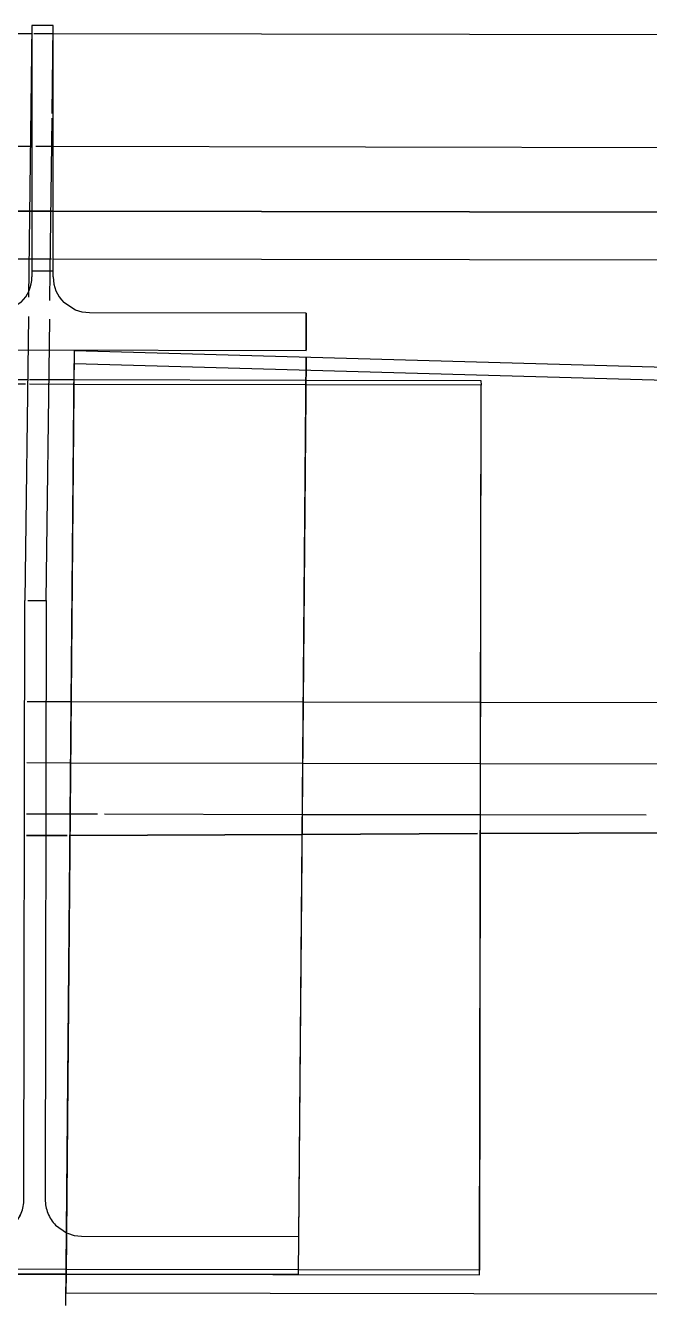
# Model space of a CAD drawing. Header units: metres. Extents: x -354 to -91, y 3 to 562.
# Drawn here: x -224.3199 to -224.1236, y 509.4942 to 509.8967 of the extents above; entities that cross this region are included whole.
import ezdxf

# ---------------------------------------------------------------- set-up
doc = ezdxf.new("R2010")
doc.units = ezdxf.units.M
doc.layers.add('A-GENM', color=7, linetype='Continuous', lineweight=25)

# ---------------------------------------------------------------- blocks, each defined once
blk = doc.blocks.new('T2DPAA-T2D-C3S-RW-M2D-100010_dwg-40802999-DRG-2873034 - CONSTRUCTION SEQUENCE STAGE A8')
at = {"color": 254, "lineweight": 25, "true_color": 0xd0d0d0}
for p, q in [((26.79379, -639.44925), (26.79028, -639.43593)), ((26.81241, -639.51982), (26.79379, -639.44925)), ((26.82667, -639.57387), (26.81241, -639.51982)), ((26.85031, -639.66345), (26.82667, -639.57387))]:
    blk.add_line(p, q, dxfattribs=at)
blk = doc.blocks.new('T2DPAA-T2D-PWC-RW-M2D-100010_RoadDesign_rvt-1-DRG-2873034 - CONSTRUCTION SEQUENCE STAGE A8')
at = {"color": 254, "lineweight": 25, "true_color": 0xd0d0d0, "rotation": 75.11694444444437}
blk.add_blockref('T2DPAA-T2D-C3S-RW-M2D-100010_dwg-40802999-DRG-2873034 - CONSTRUCTION SEQUENCE STAGE A8', (-1722.33704, 648.01046), dxfattribs=at)
blk = doc.blocks.new('T2D Feature Wall Adaptive V6 - 1_160 Slope-67396104-DRG-2873034 - CONSTRUCTION SEQUENCE STAGE A8')
at = {"layer": 'A-GENM', "color": 253, "true_color": 0xa3a3a3}
for p, q in [((-0.2353, 0.89779), (-0.23538, 0.03684)), ((-0.2, 0.0369), (-0.2, 0.89779)), ((-0.02537, 0.17163), (-0.02536, 0.26427)), ((0.01, 0.17163), (0.01, 0.22377)), ((-0.02538, 0.11586), (-0.02537, 0.17163)), ((0.01, 0.11562), (0.01, 0.17163)), ((-0.02538, 0.04287), (-0.02538, 0.11586)), ((0.01, 0.05344), (0.01, 0.11562)), ((0.01, 0.04263), (0.01, 0.05124)), ((-0.02538, 0.02907), (-0.02538, 0.04287)), ((0.01, 0.02889), (0.01, 0.04263)), ((-0.23538, 0.03684), (-0.23538, 0.03074)), ((-0.2, 0.03144), (-0.2, 0.0369)), ((-0.23538, 0.03014), (-0.23549, -1.16291)), ((-0.2, -1.16285), (-0.2, 0.0302))]:
    blk.add_line(p, q, dxfattribs=at)
blk = doc.blocks.new('Barrier-Precast-MPB-03-B - Typical-63995089-DRG-2873034 - CONSTRUCTION SEQUENCE STAGE A8')
at = {"layer": 'A-GENM', "color": 253, "true_color": 0xa3a3a3}
for p, q in [((-0.57971, 3.60208), (-0.57972, 3.9089)), ((-0.57972, 3.90691), (-0.57971, 3.60208)), ((-0.56471, 3.6021), (-0.56472, 3.90891)), ((-0.56471, 3.6021), (-0.56472, 3.90461)), ((-0.57971, 3.60208), (-0.57971, 3.59538)), ((-0.57971, 3.59538), (-0.57971, 3.60208)), ((-0.56471, 3.5954), (-0.56471, 3.60156)), ((-0.56471, 3.5954), (-0.56471, 3.60156)), ((-0.57971, 3.59538), (-0.57967, 2.40671)), ((-0.57967, 2.40671), (-0.57971, 3.59538)), ((-0.56468, 2.48196), (-0.56471, 3.5954)), ((-0.56467, 2.48196), (-0.56471, 3.5954))]:
    blk.add_line(p, q, dxfattribs=at)
blk = doc.blocks.new('SCR_SW_4 - SCR_SW_4-66993695-DRG-2873034 - CONSTRUCTION SEQUENCE STAGE A8')
at = {"layer": 'A-GENM', "color": 253, "true_color": 0xa3a3a3}
for p, q in [((0.00672, 0.26749), (1.10042, 0.29634)), ((1.10042, 0.29634), (1.10043, 0.29238)), ((1.10042, 0.29634), (1.10243, 0.00588)), ((1.10043, 0.29238), (0.00672, 0.26353)), ((1.10247, -0.00395), (1.10043, 0.29238)), ((1.10243, 0.00587), (1.10247, 0.00001)), ((1.10244, 0.00001), (0.00009, 0)), ((1.10247, -0.00395), (1.10247, 0.00001))]:
    blk.add_line(p, q, dxfattribs=at)
blk = doc.blocks.new('POST_1980_1B_310UB - 1B-68650722-DRG-2873034 - CONSTRUCTION SEQUENCE STAGE A8')
at = {"layer": 'A-GENM', "color": 253, "true_color": 0xa3a3a3}
for p, q in [((-1097.47027, 509.89673), (-1097.4713, 509.81128)), ((-1097.46357, 509.89672), (-1097.47027, 509.89673)), ((-1097.47027, 509.89673), (-1097.47027, 509.86766)), ((-1097.4639, 509.86909), (-1097.46357, 509.89672)), ((-1097.46357, 509.86765), (-1097.46357, 509.89672)), ((-1097.47027, 509.86766), (-1097.47028, 509.81946)), ((-1097.4645, 509.81945), (-1097.46392, 509.86765)), ((-1097.46358, 509.81945), (-1097.46357, 509.86765)), ((-1097.47028, 509.81946), (-1097.47028, 509.81767)), ((-1097.46358, 509.81945), (-1097.47028, 509.81946)), ((-1097.46461, 509.81031), (-1097.4645, 509.81945)), ((-1097.46358, 509.81766), (-1097.46358, 509.81945)), ((-1097.47363, 509.80971), (-1097.47733, 509.80727)), ((-1097.45656, 509.80723), (-1097.46025, 509.80968)), ((-1097.54995, 509.80654), (-1097.55003, 509.79691)), ((-1097.54995, 509.80654), (-1097.54996, 509.79691)), ((-1097.4817, 509.80642), (-1097.54995, 509.80654)), ((-1097.47943, 509.80664), (-1097.48056, 509.80647)), ((-1097.47733, 509.80727), (-1097.47943, 509.80664)), ((-1097.47137, 509.80524), (-1097.47245, 509.71592)), ((-1097.45442, 509.80659), (-1097.45656, 509.80723)), ((-1097.4522, 509.80637), (-1097.45442, 509.80659)), ((-1097.38395, 509.80625), (-1097.4522, 509.80637)), ((-1097.38395, 509.80625), (-1097.38405, 509.79459)), ((-1097.38397, 509.79457), (-1097.38395, 509.80625)), ((-1097.46575, 509.71591), (-1097.46468, 509.80442)), ((-1097.55248, 509.50414), (-1097.54998, 509.79295)), ((-1097.55003, 509.79691), (-1097.55246, 509.51612)), ((-1097.54997, 509.79487), (-1097.47701, 509.79474)), ((-1097.47701, 509.79474), (-1097.38397, 509.79457)), ((-1097.38399, 509.79238), (-1097.38648, 509.50385)), ((-1097.38407, 509.79239), (-1097.38646, 509.51583)), ((-1097.47279, 509.52755), (-1097.47245, 509.71592)), ((-1097.4715, 509.71592), (-1097.46575, 509.71591)), ((-1097.46575, 509.71591), (-1097.46609, 509.52754)), ((-1097.47929, 509.51724), (-1097.4761, 509.51941)), ((-1097.4628, 509.51939), (-1097.45936, 509.51703)), ((-1097.55248, 509.50414), (-1097.55246, 509.51612)), ((-1097.55237, 509.51612), (-1097.48421, 509.516)), ((-1097.48421, 509.516), (-1097.48196, 509.51622)), ((-1097.48196, 509.51622), (-1097.47981, 509.51689)), ((-1097.4591, 509.51685), (-1097.45699, 509.51619)), ((-1097.45699, 509.51619), (-1097.45471, 509.51595)), ((-1097.45471, 509.51595), (-1097.38646, 509.51583)), ((-1097.38646, 509.51583), (-1097.38648, 509.50385)), ((-1097.4794, 509.50401), (-1097.55248, 509.50414)), ((-1097.45948, 509.50398), (-1097.4794, 509.50401)), ((-1097.38648, 509.50385), (-1097.45948, 509.50398))]:
    blk.add_line(p, q, dxfattribs=at)
for centre, start_param, end_param in [((-1097.48168, 509.81769), 2.363455, 3.148876), ((-1097.45218, 509.81764), 0.00726, 0.792682), ((-1097.48168, 509.81769), 1.578068, 1.628111), ((-1097.48168, 509.81769), 1.628111, 1.678153)]:
    blk.add_ellipse(centre, major_axis=(-0.0114, 0.0001), ratio=0.989162, start_param=start_param, end_param=end_param, dxfattribs=at)
for points in [[(-1097.4761, 509.51941), (-1097.47503, 509.52051), (-1097.47338, 509.52305), (-1097.47279, 509.52602), (-1097.47279, 509.52755)], [(-1097.47301, 509.52529), (-1097.47287, 509.52603), (-1097.47279, 509.52678), (-1097.47279, 509.52755)], [(-1097.46609, 509.52754), (-1097.46609, 509.52677), (-1097.46601, 509.52602), (-1097.46587, 509.52528)], [(-1097.47365, 509.52316), (-1097.47337, 509.52384), (-1097.47315, 509.52456), (-1097.47301, 509.52529)], [(-1097.46587, 509.52528), (-1097.46573, 509.52455), (-1097.46552, 509.52383), (-1097.46524, 509.52314)], [(-1097.4761, 509.51941), (-1097.47557, 509.51996), (-1097.4751, 509.52055), (-1097.47469, 509.52118)], [(-1097.47469, 509.52118), (-1097.47428, 509.52181), (-1097.47393, 509.52247), (-1097.47365, 509.52316)], [(-1097.46524, 509.52314), (-1097.46496, 509.52245), (-1097.46462, 509.52179), (-1097.46421, 509.52116)], [(-1097.46421, 509.52116), (-1097.4638, 509.52053), (-1097.46333, 509.51994), (-1097.4628, 509.51939)]]:
    blk.add_open_spline(points, degree=3, dxfattribs=at)
blk = doc.blocks.new('PLATE ph - PLATE ph-V48-DRG-2873034 - CONSTRUCTION SEQUENCE STAGE A8')
at = {"layer": 'A-GENM', "color": 253, "true_color": 0xa3a3a3}
for p, q in [((-1097.60953, 509.50573), (-1097.60904, 509.78563)), ((-1097.60904, 509.78563), (-1097.55005, 509.78553)), ((-1097.60898, 509.78414), (-1097.60904, 509.78563)), ((-1097.55005, 509.78553), (-1097.47706, 509.7854)), ((-1097.47706, 509.7854), (-1097.47161, 509.78539)), ((-1097.47103, 509.78539), (-1097.45703, 509.78536)), ((-1097.45703, 509.78536), (-1097.38405, 509.78524)), ((-1097.38405, 509.78524), (-1097.32904, 509.78514)), ((-1097.32904, 509.78514), (-1097.32898, 509.78365)), ((-1097.60898, 509.78414), (-1097.60948, 509.50424)), ((-1097.55006, 509.78403), (-1097.60898, 509.78414)), ((-1097.47708, 509.78391), (-1097.55006, 509.78403)), ((-1097.47233, 509.7839), (-1097.47708, 509.78391)), ((-1097.45705, 509.78387), (-1097.47104, 509.7839)), ((-1097.38406, 509.78374), (-1097.45705, 509.78387)), ((-1097.32898, 509.78365), (-1097.38406, 509.78374)), ((-1097.32904, 509.78365), (-1097.32953, 509.50524)), ((-1097.32948, 509.50375), (-1097.32898, 509.78365)), ((-1097.60953, 509.50573), (-1097.60948, 509.50424)), ((-1097.55247, 509.50563), (-1097.60948, 509.50573)), ((-1097.60948, 509.50424), (-1097.4794, 509.50401)), ((-1097.47938, 509.50551), (-1097.55247, 509.50563)), ((-1097.4794, 509.50401), (-1097.45948, 509.50398)), ((-1097.45946, 509.50547), (-1097.47938, 509.50551)), ((-1097.45948, 509.50398), (-1097.32948, 509.50375)), ((-1097.38647, 509.50534), (-1097.45946, 509.50547)), ((-1097.32953, 509.50524), (-1097.38647, 509.50534)), ((-1097.32948, 509.50375), (-1097.32953, 509.50524))]:
    blk.add_line(p, q, dxfattribs=at)
blk = doc.blocks.new('T2DPAA-T2D-C3S-RS-M3D-100334_rvt-1-DRG-2873034 - CONSTRUCTION SEQUENCE STAGE A8')
at = {"layer": 'A-GENM', "color": 253, "true_color": 0xa3a3a3}
for p, q in [((-1097.47201, 509.64196), (-1097.45919, 509.64201)), ((-1097.45919, 509.64201), (-1097.47201, 509.64196)), ((-1097.45828, 509.64202), (-1097.38528, 509.64233)), ((-1097.38528, 509.64233), (-1097.45828, 509.64202)), ((-1097.38528, 509.64233), (-1097.33007, 509.64256)), ((-1097.33007, 509.64256), (-1097.38528, 509.64233)), ((-1097.32923, 509.64256), (-1097.23659, 509.64295)), ((-1097.23659, 509.64295), (-1097.32923, 509.64256))]:
    blk.add_line(p, q, dxfattribs=at)
at = {"layer": 'A-GENM', "color": 253, "lineweight": 25, "true_color": 0xa3a3a3}
for name, p, rotation in [('T2D Feature Wall Adaptive V6 - 1_160 Slope-67396104-DRG-2873034 - CONSTRUCTION SEQUENCE STAGE A8', (-1097.50083, 509.65883), 269.8981467655939), ('Barrier-Precast-MPB-03-B - Typical-63995089-DRG-2873034 - CONSTRUCTION SEQUENCE STAGE A8', (-1101.0667, 509.26517), 269.8962782569156)]:
    blk.add_blockref(name, p, dxfattribs=dict(at, rotation=rotation))
for name in ['POST_1980_1B_310UB - 1B-68650722-DRG-2873034 - CONSTRUCTION SEQUENCE STAGE A8', 'PLATE ph - PLATE ph-V48-DRG-2873034 - CONSTRUCTION SEQUENCE STAGE A8']:
    blk.add_blockref(name, (0, 0), dxfattribs=at)
at = {"layer": 'A-GENM', "color": 253, "lineweight": 25, "true_color": 0xa3a3a3, "extrusion": (0, 0, -1), "rotation": 0.1018919239195572}
blk.add_blockref('SCR_SW_4 - SCR_SW_4-66993695-DRG-2873034 - CONSTRUCTION SEQUENCE STAGE A8', (1096.35709, 509.49614), dxfattribs=at)

msp = doc.modelspace()

# ---------------------------------------------------------------- block references
at = {"lineweight": 5}
for name in ['T2DPAA-T2D-C3S-RS-M3D-100334_rvt-1-DRG-2873034 - CONSTRUCTION SEQUENCE STAGE A8', 'T2DPAA-T2D-PWC-RW-M2D-100010_RoadDesign_rvt-1-DRG-2873034 - CONSTRUCTION SEQUENCE STAGE A8']:
    msp.add_blockref(name, (873.15239, 0), dxfattribs=at)

doc.saveas('drawing.dxf')
